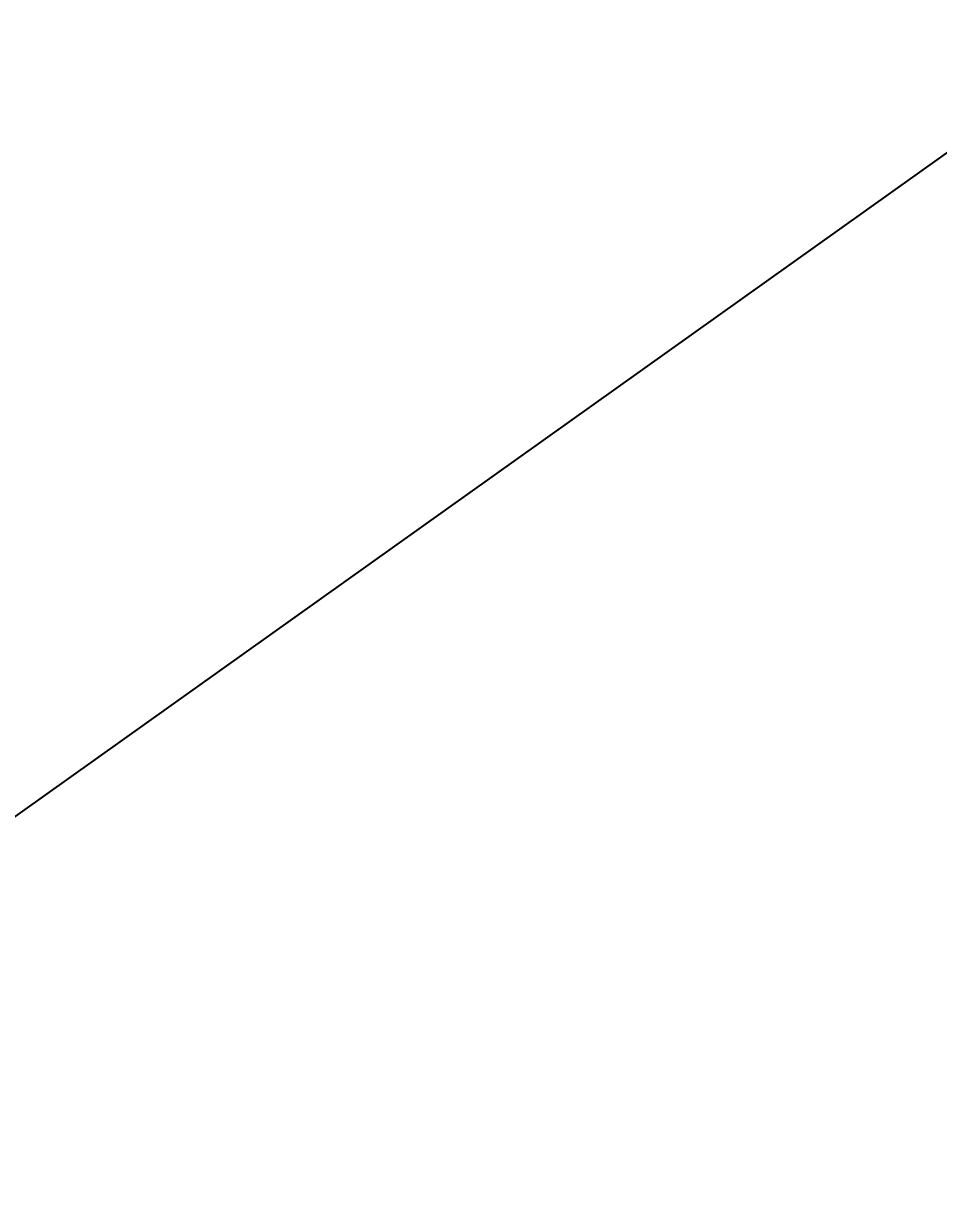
# Model space of a CAD drawing. Header units: feet. Extents: x 2321988 to 2329858, y 6722724 to 6730499.
# Drawn here: x 2326054.8836 to 2326054.9491, y 6726867.839 to 6726867.9225 of the extents above; entities that cross this region are included whole.
import ezdxf

# ---------------------------------------------------------------- set-up
doc = ezdxf.new("R2010")
doc.units = ezdxf.units.FT
doc.header["$MEASUREMENT"] = 0
doc.header["$PDSIZE"] = 5
doc.layers.add('BESS Dimensions', color=3, linetype='Continuous')
doc.layers.add('C-BESS-EQUIPMENT', color=255, linetype='Continuous')
doc.styles.add('TG_DIMS', font='arial.ttf')
doc.dimstyles.new('TG-PROPOSED-ANNO', dxfattribs={"dimtxt": 0.1, "dimasz": 0.1, "dimexe": 0.05, "dimexo": 0.05, "dimgap": 0.02, "dimtad": 0, "dimtih": 1, "dimtoh": 1, "dimdsep": 46, "dimtxsty": 'TG_DIMS', "dimcen": 0, "dimclrd": 256, "dimclre": 256, "dimclrt": 256, "dimaunit": 1, "dimadec": 6, "dimazin": 2, "dimtfac": 1, "dimtofl": 0, "dimtmove": 1, "dimatfit": 3, "dimfxl": 1, "dimtolj": 1, "dimtzin": 0, "dimarcsym": 0})

# ---------------------------------------------------------------- blocks, each defined once
blk = doc.blocks.new('Midpoint Site Plan$0$A$C71e53a02')
at = {"lineweight": 9}
for points in [[(27.9478, 0.5019), (27.9381, 0.5019), (27.9186, 0.2485), (27.9284, 0.2485)], [(26.1451, -0.0049), (26.1353, -0.0049), (26.1353, 0.0633), (26.1451, 0.0633), (26.1353, 0.0633), (26.1548, 0.1608), (26.1938, 0.2387), (26.262, 0.3167), (26.3497, 0.3557), (26.4472, 0.3752), (27.5288, 0.3752), (27.5386, 0.3752)], [(27.0708, 0.3752), (27.0708, 0.2485), (27.0806, 0.2485), (27.0708, 0.2485), (27.9284, 0.2485), (27.9186, 0.2485), (27.8991, 0.1998), (27.8601, 0.1803)], [(30.7153, 0.1218), (30.6959, 0.1705), (30.6569, 0.1803), (30.6666, 0.1803), (30.6569, 0.1803), (27.0416, 0.1803), (27.0806, 0.1998), (27.1001, 0.2485), (27.1098, 0.2485), (27.1001, 0.2485)], [(27.9186, 0.229), (27.9089, 0.2485), (27.9186, 0.2485), (27.9089, 0.2485)], [(27.9089, 0.2485), (27.9089, 0.2485)], [(27.9186, 0.229), (27.9186, 0.229)], [(25.7845, -0.2875), (25.7943, -0.2875), (25.804, -0.2777), (25.804, -0.2582), (25.804, -0.2387), (25.804, -0.2193), (25.804, -0.1998), (25.7943, -0.19), (25.7845, -0.19), (26.7687, -0.19), (26.7785, -0.19), (26.7687, -0.19), (30.6569, -0.19), (30.6959, -0.1705), (30.7153, -0.1316)], [(26.9929, -0.2777), (27.0026, -0.2777), (27.0124, -0.2777), (27.0124, -0.268), (27.0221, -0.268), (27.0318, -0.268), (27.0416, -0.268), (27.0513, -0.268), (27.0611, -0.268), (27.0708, -0.268), (27.0806, -0.268), (27.0903, -0.268), (27.1001, -0.268), (27.1098, -0.2582), (27.1195, -0.2582), (27.1293, -0.2582), (27.139, -0.2582), (27.1488, -0.2582), (27.1585, -0.2582), (27.1683, -0.2582), (27.178, -0.2582), (27.1878, -0.2582), (27.1975, -0.2582), (27.2072, -0.2582), (27.217, -0.2582), (27.2267, -0.2582), (27.2365, -0.2582), (27.2462, -0.2582), (27.256, -0.2582), (27.2657, -0.2582), (27.2755, -0.2582), (27.2852, -0.2582), (27.2949, -0.2485), (27.3047, -0.2485), (27.3144, -0.2485), (27.3242, -0.2485), (27.3339, -0.2485), (27.3437, -0.2485), (27.3534, -0.2485), (27.3632, -0.2485), (27.3729, -0.2485), (27.3827, -0.2485), (27.3924, -0.2485), (27.4119, -0.2485), (27.4216, -0.2485), (27.4314, -0.2485), (27.4509, -0.2485), (27.4606, -0.2485), (27.4704, -0.2485), (27.4996, -0.2485), (27.5288, -0.2485), (27.5386, -0.2485), (27.5483, -0.2387), (27.5678, -0.2387), (27.5775, -0.2387), (27.597, -0.2387), (27.6068, -0.2387), (27.6165, -0.2387), (27.6263, -0.2387), (27.636, -0.2387), (27.6458, -0.2387), (27.6555, -0.2387), (27.6652, -0.2387), (27.675, -0.2387), (27.6847, -0.2387), (27.6945, -0.2387), (27.7042, -0.2387), (27.714, -0.2387), (27.7237, -0.2387), (27.7335, -0.2387), (27.7432, -0.2387), (27.753, -0.2387), (27.7627, -0.2387), (27.7724, -0.2387), (27.7822, -0.2387), (27.7919, -0.2387), (27.7919, -0.229), (27.8017, -0.229), (27.8114, -0.229), (27.8212, -0.229), (27.8309, -0.229), (27.8407, -0.229), (27.8504, -0.229), (27.8601, -0.229), (27.8699, -0.229), (27.8796, -0.229), (27.8894, -0.229), (27.8991, -0.229), (27.9089, -0.229), (27.9186, -0.229), (27.9284, -0.229), (27.9381, -0.229), (27.9478, -0.229), (27.9576, -0.229), (27.9673, -0.229)], [(27.1488, -0.2582), (27.139, -0.2582), (27.139, -0.2485), (27.1195, -0.2095), (27.0708, -0.19), (27.0806, -0.19)], [(27.9478, -0.19), (27.9089, -0.1998), (27.8894, -0.229), (27.8991, -0.229)], [(27.1098, -0.3654), (27.1195, -0.3654), (27.1293, -0.3654), (27.139, -0.3654), (27.1488, -0.3654), (27.1585, -0.3654), (27.1683, -0.3654), (27.178, -0.3654), (27.1878, -0.3654), (27.1975, -0.3654), (27.2072, -0.3654), (27.217, -0.3654), (27.2267, -0.3654), (27.2365, -0.3654), (27.2462, -0.3557), (27.256, -0.3557), (27.2657, -0.3557), (27.2755, -0.3557), (27.2852, -0.3557), (27.2949, -0.3557), (27.3047, -0.3557), (27.3144, -0.3557), (27.3242, -0.3557), (27.3339, -0.3557), (27.3437, -0.3557), (27.3534, -0.3557), (27.3632, -0.3557), (27.3729, -0.3557), (27.3827, -0.3557), (27.3924, -0.3557), (27.4021, -0.3557), (27.4119, -0.3557), (27.4216, -0.3557), (27.4314, -0.3557), (27.4509, -0.3557), (27.4606, -0.3557), (27.4801, -0.3557), (27.4898, -0.3459), (27.5191, -0.3459), (27.5483, -0.3459), (27.5581, -0.3459), (27.5775, -0.3459), (27.5873, -0.3459), (27.6068, -0.3459), (27.6165, -0.3459), (27.6263, -0.3459), (27.636, -0.3459), (27.6458, -0.3459), (27.6555, -0.3459), (27.6652, -0.3459), (27.675, -0.3459), (27.6847, -0.3459), (27.6945, -0.3459), (27.7042, -0.3459), (27.714, -0.3459), (27.7237, -0.3459), (27.7335, -0.3459), (27.7432, -0.3362), (27.753, -0.3362), (27.7627, -0.3362), (27.7724, -0.3362), (27.7822, -0.3362), (27.7919, -0.3362), (27.8017, -0.3362), (27.8114, -0.3362), (27.8212, -0.3362), (27.8309, -0.3362), (27.8407, -0.3362), (27.8504, -0.3362), (27.8601, -0.3362), (27.8699, -0.3362), (27.8796, -0.3362), (27.8894, -0.3362), (27.8991, -0.3362)], [(27.9868, -0.2095), (27.9771, -0.2095), (27.9673, -0.2095), (27.9576, -0.2095), (27.9478, -0.2095), (27.9381, -0.2095), (27.9284, -0.2095), (27.9186, -0.2095), (27.9089, -0.2095), (27.8991, -0.2095), (27.9089, -0.2095)], [(27.9186, -0.2095), (27.9186, -0.2095)], [(27.9284, -0.2095), (27.9284, -0.2095)], [(27.9284, -0.2095), (27.9284, -0.2095)], [(27.9381, -0.2095), (27.9381, -0.2095)], [(27.9478, -0.2095), (27.9478, -0.2095)], [(27.9478, -0.2095), (27.9478, -0.2095)], [(27.9478, -0.2095), (27.9478, -0.2095)], [(27.9478, -0.2095), (27.9478, -0.2095)], [(27.9478, -0.2095), (27.9478, -0.2095)], [(27.9576, -0.2095), (27.9576, -0.2095)], [(27.9576, -0.2095), (27.9576, -0.2095)], [(27.9576, -0.2095), (27.9576, -0.2095)], [(27.9576, -0.2095), (27.9576, -0.2095)], [(27.9673, -0.2095), (27.9673, -0.2095)], [(27.9673, -0.2095), (27.9673, -0.2095)], [(27.9673, -0.2095), (27.9673, -0.2095)], [(27.9771, -0.2095), (27.9771, -0.2095)], [(27.9771, -0.2095), (27.9771, -0.2095)], [(27.9771, -0.2095), (27.9771, -0.2095)], [(27.8017, -0.229), (27.8017, -0.229)], [(27.8114, -0.229), (27.8114, -0.229)], [(27.8212, -0.229), (27.8212, -0.229)], [(27.8309, -0.229), (27.8309, -0.229)], [(27.8407, -0.229), (27.8407, -0.229)], [(27.8504, -0.229), (27.8504, -0.229)], [(27.8601, -0.229), (27.8601, -0.229)], [(27.8699, -0.229), (27.8699, -0.229)], [(27.8796, -0.229), (27.8796, -0.229)], [(27.8796, -0.229), (27.8796, -0.229)], [(27.8894, -0.229), (27.8894, -0.229)], [(27.8991, -0.229), (27.8991, -0.229)], [(27.8991, -0.229), (27.8991, -0.229)], [(27.9089, -0.229), (27.9089, -0.229)], [(27.9089, -0.229), (27.9089, -0.229)], [(27.9089, -0.229), (27.9089, -0.229)], [(27.9089, -0.229), (27.9089, -0.229)], [(27.9186, -0.229), (27.9186, -0.229)], [(27.9186, -0.229), (27.9186, -0.229)], [(27.9186, -0.229), (27.9186, -0.229)], [(27.9186, -0.229), (27.9186, -0.229)], [(27.9186, -0.229), (27.9186, -0.229)], [(27.9284, -0.229), (27.9284, -0.229)], [(27.9284, -0.229), (27.9284, -0.229)], [(27.9284, -0.229), (27.9284, -0.229)], [(27.9284, -0.229), (27.9284, -0.229)], [(27.9284, -0.229), (27.9284, -0.229)], [(27.9381, -0.229), (27.9381, -0.229)], [(27.9381, -0.229), (27.9381, -0.229)], [(27.9381, -0.229), (27.9381, -0.229)], [(27.9381, -0.229), (27.9381, -0.229)], [(27.9381, -0.229), (27.9381, -0.229)], [(27.9381, -0.229), (27.9381, -0.229)], [(27.9381, -0.229), (27.9381, -0.229)], [(27.9478, -0.229), (27.9478, -0.229)], [(27.9478, -0.229), (27.9478, -0.229)], [(27.9478, -0.229), (27.9478, -0.229)], [(27.9478, -0.229), (27.9478, -0.229)], [(27.9478, -0.229), (27.9478, -0.229)], [(27.9478, -0.229), (27.9478, -0.229)], [(27.9478, -0.229), (27.9478, -0.229)], [(27.9576, -0.229), (27.9576, -0.229)], [(27.9576, -0.229), (27.9576, -0.229)], [(27.9576, -0.229), (27.9576, -0.229)], [(27.9576, -0.229), (27.9576, -0.229)], [(27.9576, -0.229), (27.9576, -0.229)], [(27.9576, -0.229), (27.9576, -0.229)], [(27.9576, -0.229), (27.9576, -0.229)], [(27.9576, -0.229), (27.9576, -0.229)], [(27.9576, -0.229), (27.9576, -0.229)], [(27.9576, -0.229), (27.9576, -0.229)], [(27.9576, -0.229), (27.9576, -0.229)], [(27.9576, -0.229), (27.9576, -0.229)], [(27.9673, -0.229), (27.9673, -0.229)], [(27.9673, -0.229), (27.9673, -0.229)], [(27.9673, -0.229), (27.9673, -0.229)], [(27.9673, -0.229), (27.9673, -0.229)], [(27.9673, -0.229), (27.9673, -0.229)], [(27.9673, -0.229), (27.9673, -0.229)], [(27.9673, -0.229), (27.9673, -0.229)], [(27.9673, -0.229), (27.9673, -0.229)], [(27.9673, -0.229), (27.9673, -0.229)], [(27.9673, -0.229), (27.9673, -0.229)], [(27.6165, -0.2387), (27.6165, -0.2387)], [(27.6263, -0.2387), (27.6263, -0.2387)], [(27.6458, -0.2387), (27.6458, -0.2387)], [(27.6652, -0.2387), (27.6652, -0.2387)], [(27.6847, -0.2387), (27.6847, -0.2387)], [(27.7042, -0.2387), (27.7042, -0.2387)], [(27.714, -0.2387), (27.714, -0.2387)], [(27.7335, -0.2387), (27.7335, -0.2387)], [(27.7432, -0.2387), (27.7432, -0.2387)], [(27.753, -0.2387), (27.753, -0.2387)], [(27.7724, -0.2387), (27.7724, -0.2387)], [(27.7822, -0.2387), (27.7822, -0.2387)], [(27.3047, -0.2485), (27.3047, -0.2485)], [(27.3242, -0.2485), (27.3242, -0.2485)], [(27.3339, -0.2485), (27.3339, -0.2485)], [(27.3534, -0.2485), (27.3534, -0.2485)], [(27.3729, -0.2485), (27.3729, -0.2485)], [(27.1098, -0.2582), (27.1098, -0.2582)], [(27.1098, -0.2582), (27.1098, -0.2582)], [(27.1195, -0.2582), (27.1195, -0.2582)], [(27.1293, -0.2582), (27.1293, -0.2582)], [(27.139, -0.2582), (27.139, -0.2582)], [(27.1488, -0.2582), (27.1488, -0.2582)], [(27.1585, -0.2582), (27.1585, -0.2582)], [(27.1585, -0.2582), (27.1585, -0.2582)], [(27.178, -0.2582), (27.178, -0.2582)], [(27.1878, -0.2582), (27.1878, -0.2582)], [(27.1975, -0.2582), (27.1975, -0.2582)], [(27.2072, -0.2582), (27.2072, -0.2582)], [(27.217, -0.2582), (27.217, -0.2582)], [(27.2267, -0.2582), (27.2267, -0.2582)], [(27.2462, -0.2582), (27.2462, -0.2582)], [(27.256, -0.2582), (27.256, -0.2582)], [(27.2755, -0.2582), (27.2755, -0.2582)], [(27.2852, -0.2582), (27.2852, -0.2582)], [(27.0124, -0.268), (27.0124, -0.268)], [(27.0221, -0.268), (27.0221, -0.268)], [(27.0221, -0.268), (27.0221, -0.268)], [(27.0221, -0.268), (27.0221, -0.268)], [(27.0318, -0.268), (27.0318, -0.268)], [(27.0318, -0.268), (27.0318, -0.268)], [(27.0318, -0.268), (27.0318, -0.268)], [(27.0416, -0.268), (27.0416, -0.268)], [(27.0416, -0.268), (27.0416, -0.268)], [(27.0416, -0.268), (27.0416, -0.268)], [(27.0513, -0.268), (27.0513, -0.268)], [(27.0513, -0.268), (27.0513, -0.268)], [(27.0611, -0.268), (27.0611, -0.268)], [(27.0611, -0.268), (27.0611, -0.268)], [(27.0708, -0.268), (27.0708, -0.268)], [(27.0708, -0.268), (27.0708, -0.268)], [(27.0806, -0.268), (27.0806, -0.268)], [(27.0903, -0.268), (27.0903, -0.268)], [(27.0903, -0.268), (27.0903, -0.268)], [(27.1001, -0.268), (27.1001, -0.268)], [(27.0026, -0.2777), (27.0026, -0.2777)], [(27.0026, -0.2777), (27.0026, -0.2777)], [(27.0026, -0.2777), (27.0026, -0.2777)], [(27.0026, -0.2777), (27.0026, -0.2777)], [(27.0124, -0.2777), (27.0124, -0.2777)], [(27.0124, -0.2777), (27.0124, -0.2777)], [(27.1293, -0.3752), (27.139, -0.3752), (27.1488, -0.3752), (27.1585, -0.3752), (27.1683, -0.3752), (27.178, -0.3752), (27.1878, -0.3752), (27.1975, -0.3752), (27.2072, -0.3752), (27.217, -0.3752), (27.2267, -0.3654), (27.2365, -0.3654), (27.2462, -0.3654), (27.256, -0.3654), (27.2657, -0.3654), (27.2755, -0.3654), (27.2852, -0.3654), (27.2949, -0.3654), (27.3047, -0.3654), (27.3144, -0.3654), (27.3242, -0.3654), (27.3339, -0.3654), (27.3437, -0.3654), (27.3534, -0.3654), (27.3632, -0.3654), (27.3729, -0.3654), (27.3827, -0.3654), (27.3924, -0.3654), (27.4119, -0.3654), (27.4216, -0.3654), (27.4314, -0.3654), (27.4509, -0.3654), (27.4606, -0.3654), (27.4704, -0.3557), (27.4996, -0.3557), (27.5288, -0.3557), (27.5386, -0.3557), (27.5483, -0.3557), (27.5678, -0.3557), (27.5775, -0.3557), (27.5873, -0.3557), (27.6068, -0.3557), (27.6165, -0.3557), (27.6263, -0.3557), (27.636, -0.3557), (27.6458, -0.3557), (27.6555, -0.3557), (27.6652, -0.3557), (27.675, -0.3557), (27.6847, -0.3557), (27.6945, -0.3557), (27.7042, -0.3557), (27.714, -0.3557), (27.7237, -0.3557), (27.7237, -0.3459), (27.7335, -0.3459), (27.7432, -0.3459), (27.753, -0.3459), (27.7627, -0.3459), (27.7724, -0.3459), (27.7822, -0.3459), (27.7919, -0.3459), (27.8017, -0.3459), (27.8114, -0.3459), (27.8212, -0.3459), (27.8309, -0.3459), (27.8407, -0.3459), (27.8504, -0.3459), (27.8601, -0.3459), (27.8699, -0.3459), (27.8796, -0.3459), (27.8894, -0.3459)], [(27.7432, -0.3362), (27.7432, -0.3362)], [(27.7627, -0.3362), (27.7627, -0.3362)], [(27.7822, -0.3362), (27.7822, -0.3362)], [(27.7919, -0.3362), (27.7919, -0.3362)], [(27.8114, -0.3362), (27.8114, -0.3362)], [(27.8212, -0.3362), (27.8212, -0.3362)], [(27.8407, -0.3362), (27.8407, -0.3362)], [(27.8504, -0.3362), (27.8504, -0.3362)], [(27.8601, -0.3362), (27.8601, -0.3362)], [(27.8699, -0.3362), (27.8699, -0.3362)], [(27.8796, -0.3362), (27.8796, -0.3362)], [(27.8796, -0.3459), (27.8796, -0.3362), (27.8894, -0.3362)], [(27.8894, -0.3362), (27.8894, -0.3362)], [(27.6165, -0.3459), (27.6165, -0.3459)], [(27.636, -0.3459), (27.636, -0.3459)], [(27.6652, -0.3459), (27.6652, -0.3459)], [(27.6847, -0.3459), (27.6847, -0.3459)], [(27.7042, -0.3459), (27.7042, -0.3459)], [(27.7237, -0.3459), (27.7237, -0.3459)], [(27.7432, -0.3459), (27.7432, -0.3459)], [(27.753, -0.3459), (27.753, -0.3459)], [(27.7724, -0.3459), (27.7724, -0.3459)], [(27.7822, -0.3459), (27.7822, -0.3459)], [(27.7919, -0.3459), (27.7919, -0.3459)], [(27.8017, -0.3459), (27.8017, -0.3459)], [(27.8114, -0.3459), (27.8114, -0.3459)], [(27.8212, -0.3459), (27.8212, -0.3459)], [(27.8309, -0.3459), (27.8309, -0.3459)], [(27.8407, -0.3459), (27.8407, -0.3459)], [(27.8504, -0.3459), (27.8504, -0.3459)], [(27.8601, -0.3459), (27.8601, -0.3459)], [(27.8699, -0.3459), (27.8699, -0.3459)], [(27.8796, -0.3459), (27.8796, -0.3459)], [(27.8796, -0.3459), (27.8796, -0.3459)], [(27.2462, -0.3557), (27.2462, -0.3557)], [(27.256, -0.3557), (27.256, -0.3557)], [(27.2755, -0.3557), (27.2755, -0.3557)], [(27.2949, -0.3557), (27.2949, -0.3557)], [(27.3144, -0.3557), (27.3144, -0.3557)], [(27.3339, -0.3557), (27.3339, -0.3557)], [(27.3534, -0.3557), (27.3534, -0.3557)], [(27.3729, -0.3557), (27.3729, -0.3557)], [(27.4021, -0.3557), (27.4021, -0.3557)], [(27.6068, -0.3557), (27.6068, -0.3557)], [(27.6263, -0.3557), (27.6263, -0.3557)], [(27.6458, -0.3557), (27.6458, -0.3557)], [(27.6652, -0.3557), (27.6652, -0.3557)], [(27.6847, -0.3557), (27.6847, -0.3557)], [(27.6945, -0.3557), (27.6945, -0.3557)], [(27.714, -0.3557), (27.714, -0.3557)], [(27.1195, -0.3654), (27.1195, -0.3654)], [(27.1195, -0.3654), (27.1195, -0.3654)], [(27.1195, -0.3654), (27.1195, -0.3654)], [(27.1195, -0.3654), (27.1195, -0.3654)], [(27.1293, -0.3654), (27.1293, -0.3654)], [(27.1293, -0.3654), (27.1293, -0.3654)], [(27.1293, -0.3654), (27.1293, -0.3654)], [(27.139, -0.3654), (27.139, -0.3654)], [(27.139, -0.3654), (27.139, -0.3654)], [(27.139, -0.3654), (27.139, -0.3654)], [(27.139, -0.3654), (27.139, -0.3654)], [(27.139, -0.3654), (27.139, -0.3752), (27.1488, -0.3752)], [(27.1488, -0.3654), (27.1488, -0.3654)], [(27.1488, -0.3654), (27.1488, -0.3654)], [(27.1585, -0.3654), (27.1585, -0.3654)], [(27.1683, -0.3654), (27.1683, -0.3654)], [(27.178, -0.3654), (27.178, -0.3654)], [(27.1878, -0.3654), (27.1878, -0.3654)], [(27.1975, -0.3654), (27.1975, -0.3654)], [(27.217, -0.3654), (27.217, -0.3654)], [(27.2267, -0.3654), (27.2267, -0.3654)], [(27.2365, -0.3654), (27.2365, -0.3654)], [(27.2462, -0.3654), (27.2462, -0.3654)], [(27.256, -0.3654), (27.256, -0.3654)], [(27.2755, -0.3654), (27.2755, -0.3654)], [(27.2852, -0.3654), (27.2852, -0.3654)], [(27.3047, -0.3654), (27.3047, -0.3654)], [(27.3242, -0.3654), (27.3242, -0.3654)], [(27.3339, -0.3654), (27.3339, -0.3654)], [(27.3534, -0.3654), (27.3534, -0.3654)], [(27.3729, -0.3654), (27.3729, -0.3654)], [(27.3924, -0.3654), (27.3924, -0.3654)], [(27.139, -0.3752), (27.139, -0.3752)], [(27.1488, -0.3752), (27.1488, -0.3752)], [(27.1585, -0.3752), (27.1585, -0.3752)], [(27.1683, -0.3752), (27.1683, -0.3752)], [(27.178, -0.3752), (27.178, -0.3752)], [(27.1878, -0.3752), (27.1878, -0.3752)], [(27.1975, -0.3752), (27.1975, -0.3752)], [(27.2072, -0.3752), (27.2072, -0.3752)], [(27.217, -0.3752), (27.217, -0.3752)], [(27.2755, -0.4824), (27.2852, -0.4824), (27.2949, -0.4824), (27.3047, -0.4824), (27.3144, -0.4824), (27.3242, -0.4824), (27.3339, -0.4824), (27.3437, -0.4824), (27.3534, -0.4824), (27.3632, -0.4824), (27.3729, -0.4824), (27.3827, -0.4824), (27.3924, -0.4824), (27.3924, -0.4726), (27.4021, -0.4726), (27.4119, -0.4726), (27.4216, -0.4726), (27.4314, -0.4726), (27.4509, -0.4726), (27.4606, -0.4726), (27.4801, -0.4726), (27.5386, -0.4726), (27.5483, -0.4726), (27.5678, -0.4726), (27.5775, -0.4726), (27.597, -0.4726), (27.6068, -0.4726), (27.6165, -0.4726), (27.6263, -0.4726), (27.636, -0.4726), (27.6458, -0.4726), (27.6555, -0.4629), (27.6652, -0.4629), (27.675, -0.4629), (27.6847, -0.4629), (27.6945, -0.4629), (27.7042, -0.4629), (27.714, -0.4629), (27.7237, -0.4629), (27.7335, -0.4629), (27.7432, -0.4629), (27.753, -0.4629), (27.7627, -0.4629), (27.7724, -0.4629), (27.7822, -0.4629), (27.7919, -0.4629), (27.8017, -0.4629), (27.8114, -0.4629)], [(27.4119, -0.5798), (27.4314, -0.5798), (27.4411, -0.5798), (27.4509, -0.5798), (27.4704, -0.5798), (27.4801, -0.5798), (27.5093, -0.5798), (27.5288, -0.5798), (27.5483, -0.5798), (27.5581, -0.5798), (27.5678, -0.5798), (27.5873, -0.5798), (27.597, -0.5701), (27.6068, -0.5701), (27.6263, -0.5701), (27.636, -0.5701), (27.6458, -0.5701), (27.6555, -0.5701), (27.6652, -0.5701), (27.675, -0.5701), (27.6847, -0.5701), (27.6945, -0.5701), (27.7042, -0.5701), (27.714, -0.5701), (27.7237, -0.5701), (27.7335, -0.5701)], [(27.8114, -0.4531), (27.8017, -0.4531), (27.7919, -0.4531), (27.7822, -0.4531), (27.7724, -0.4531), (27.7627, -0.4531), (27.753, -0.4531), (27.7432, -0.4531), (27.7335, -0.4531), (27.7237, -0.4531), (27.714, -0.4531), (27.7042, -0.4531), (27.6945, -0.4531), (27.6847, -0.4531), (27.675, -0.4531), (27.6652, -0.4629), (27.6555, -0.4629), (27.6458, -0.4629), (27.636, -0.4629), (27.6263, -0.4629), (27.6165, -0.4629), (27.6068, -0.4629), (27.5873, -0.4629), (27.5775, -0.4629), (27.5678, -0.4629), (27.5483, -0.4629), (27.5386, -0.4629), (27.4898, -0.4629), (27.4704, -0.4629), (27.4606, -0.4629), (27.4509, -0.4629), (27.4314, -0.4629), (27.4216, -0.4629), (27.4119, -0.4726), (27.3924, -0.4726), (27.3827, -0.4726), (27.3729, -0.4726), (27.3632, -0.4726), (27.3534, -0.4726), (27.3437, -0.4726), (27.3339, -0.4726), (27.3242, -0.4726), (27.3144, -0.4726), (27.3047, -0.4726), (27.2949, -0.4726), (27.2852, -0.4726), (27.2755, -0.4726), (27.2657, -0.4726)], [(27.675, -0.4531), (27.675, -0.4531)], [(27.6847, -0.4531), (27.6847, -0.4531)], [(27.7042, -0.4531), (27.7042, -0.4531)], [(27.7237, -0.4531), (27.7237, -0.4531)], [(27.7335, -0.4531), (27.7335, -0.4531)], [(27.753, -0.4531), (27.753, -0.4531)], [(27.7627, -0.4531), (27.7627, -0.4531)], [(27.7724, -0.4531), (27.7724, -0.4531)], [(27.7919, -0.4531), (27.7919, -0.4531)], [(27.8017, -0.4531), (27.8017, -0.4531)], [(27.6555, -0.4629), (27.6555, -0.4629)], [(27.6555, -0.4629), (27.6555, -0.4629)], [(27.675, -0.4629), (27.675, -0.4629)], [(27.7042, -0.4629), (27.7042, -0.4629)], [(27.7237, -0.4629), (27.7237, -0.4629)], [(27.7432, -0.4629), (27.7432, -0.4629)], [(27.7627, -0.4629), (27.7627, -0.4629)], [(27.7822, -0.4629), (27.7822, -0.4629)], [(27.7919, -0.4629), (27.7919, -0.4629)], [(27.2852, -0.4726), (27.2852, -0.4726)], [(27.2949, -0.4726), (27.2949, -0.4726)], [(27.3144, -0.4726), (27.3144, -0.4726)], [(27.3242, -0.4726), (27.3242, -0.4726)], [(27.3437, -0.4726), (27.3437, -0.4726)], [(27.3534, -0.4726), (27.3534, -0.4726)], [(27.3729, -0.4726), (27.3729, -0.4726)], [(27.3924, -0.4726), (27.3924, -0.4726)], [(27.597, -0.4726), (27.597, -0.4726)], [(27.6263, -0.4726), (27.6263, -0.4726)], [(27.2949, -0.4824), (27.2949, -0.4824)], [(27.3144, -0.4824), (27.3144, -0.4824)], [(27.3339, -0.4824), (27.3339, -0.4824)], [(27.3632, -0.4824), (27.3632, -0.4824)], [(27.6458, -0.5701), (27.6458, -0.5701)], [(27.6555, -0.5701), (27.6555, -0.5701)], [(27.675, -0.5701), (27.675, -0.5701)], [(27.6945, -0.5701), (27.6945, -0.5701)], [(27.7042, -0.5701), (27.7042, -0.5701)], [(27.7237, -0.5701), (27.7237, -0.5701)]]:
    blk.add_lwpolyline(points, dxfattribs=at)
at = {"lineweight": 5}
for points in [[(26.759, -0.0049), (27.256, -0.0049), (27.2657, -0.0049)], [(27.3534, -0.0049), (27.4509, -0.0049), (27.4606, -0.0049)], [(27.5483, -0.0049), (28.0453, -0.0049), (28.055, -0.0049)]]:
    blk.add_lwpolyline(points, dxfattribs=at)
blk = doc.blocks.new('*U57')
at = {"layer": 'C-BESS-EQUIPMENT', "rotation": 90}
blk.add_blockref('Midpoint Site Plan$0$A$C71e53a02', (234, 4), dxfattribs=at)
blk.add_wipeout([(163.5, -4), (163.5, 4), (304.5, 4), (304.5, -4)]).dxf.layer = 'C-BESS-EQUIPMENT'
blk = doc.blocks.new('*D110')
at = {"layer": 'BESS Dimensions', "lineweight": -2, "transparency": 16777216}
for p, q in [((2325959.341894, 6726878.578795), (2325907.906654, 6726841.932392)), ((2325917.781424, 6726836.689405), (2325957.715802, 6726780.63931)), ((2326007.722052, 6726710.452788), (2325967.787674, 6726766.502884)), ((2326060.887765, 6726736.053582), (2326009.452525, 6726699.40718))]:
    blk.add_line(p, q, dxfattribs=at)
at = {"layer": 'BESS Dimensions', "transparency": 16777216}
for points in [[(2325919.138807, 6726837.656508), (2325916.424041, 6726835.722301), (2325911.978803, 6726844.833703)], [(2326009.079435, 6726711.419892), (2326006.364669, 6726709.485685), (2326013.524673, 6726702.308491)]]:
    blk.add_solid(points, dxfattribs=at)
at = {"layer": 'Defpoints', "color": 0, "transparency": 16777216}
for p in [(2325963.414043, 6726881.480105), (2326064.959914, 6726738.954893), (2326013.524673, 6726702.308491)]:
    blk.add_point(p, dxfattribs=at)
at = {"layer": 'BESS Dimensions', "transparency": 16777216, "insert": (2325962.751738, 6726773.571097), "char_height": 10, "attachment_point": 5, "style": 'TG_DIMS'}
blk.add_mtext("\\A1;175'", dxfattribs=at)

msp = doc.modelspace()

# ---------------------------------------------------------------- block references
at = {"layer": 'C-BESS-EQUIPMENT', "xscale": 0.08333333333333331, "yscale": 0.08333333333333331, "zscale": 0.08333333333333331, "rotation": 305.4689808292026}
msp.add_blockref('*U57', (2326041.453151, 6726882.240502), dxfattribs=at)

# ---------------------------------------------------------------- next in the draw order: wipeouts: each hides what was drawn before it
msp.add_wipeout([(2326051.793656, 6726866.003676), (2326057.708972, 6726870.232651), (2326058.029325, 6726869.783018), (2326052.114009, 6726865.554043)]).dxf.layer = 'C-BESS-EQUIPMENT'

# ---------------------------------------------------------------- next in the draw order: wipeouts: each hides what was drawn before it
msp.add_wipeout([(2326046.505019, 6726866.533132), (2326055.678054, 6726873.083155), (2326055.998407, 6726872.633522), (2326046.825372, 6726866.083498)]).dxf.layer = 'C-BESS-EQUIPMENT'

# ---------------------------------------------------------------- next in the draw order: wipeouts: each hides what was drawn before it
msp.add_wipeout([(2326044.154396, 6726887.541671), (2326077.857954, 6726840.236874), (2326077.408321, 6726839.916521), (2326043.704674, 6726887.221442)]).dxf.layer = 'C-BESS-EQUIPMENT'

# ---------------------------------------------------------------- next in the draw order: wipeouts: each hides what was drawn before it
msp.add_wipeout([(2326040.082247, 6726884.64036), (2326073.785805, 6726837.335564), (2326073.336172, 6726837.015211), (2326039.632525, 6726884.320131)]).dxf.layer = 'C-BESS-EQUIPMENT'

# ---------------------------------------------------------------- next in the draw order: wipeouts: each hides what was drawn before it
msp.add_wipeout([(2326036.010098, 6726881.73905), (2326069.713656, 6726834.434253), (2326069.264023, 6726834.1139), (2326035.560376, 6726881.418821)]).dxf.layer = 'C-BESS-EQUIPMENT'

# ---------------------------------------------------------------- next in the draw order: linework, layer by layer
at = {"layer": 'C-BESS-EQUIPMENT'}
msp.add_lwpolyline([(2325996.573745, 6726826.321846), (2326168.010075, 6726948.46621)], dxfattribs=at)

# ---------------------------------------------------------------- next in the draw order: dimensions: what is measured, and where the dimension line sits
at = {"layer": 'BESS Dimensions'}
dim = msp.add_aligned_dim(p1=(2325963.414043, 6726881.480105), p2=(2326064.959914, 6726738.954893), distance=-63.154911, dimstyle='TG-PROPOSED-ANNO', override={"dimscale": 50, "dimpost": "'"}, dxfattribs=at)
dim.commit()
dim.dimension.update_dxf_attribs({"geometry": '*D110', "text_midpoint": (2325962.751738, 6726773.571097)})

doc.saveas('drawing.dxf')
